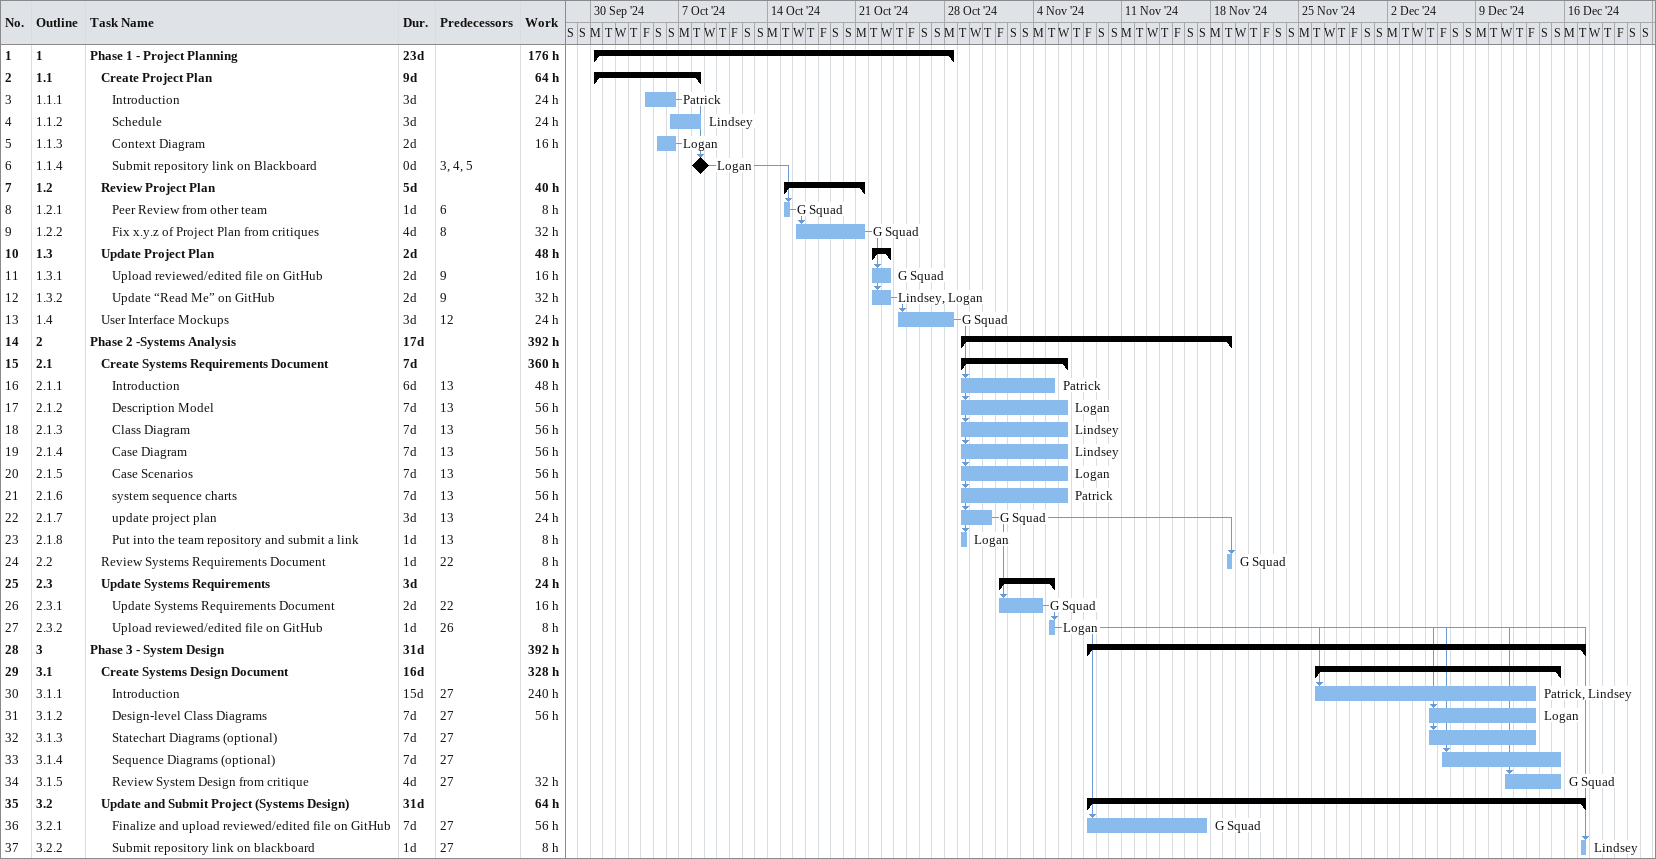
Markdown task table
| ID | WBS | Task | Duration | Start | Finish | Predecessors | Resources | Work (h) |
|---|---|---|---|---|---|---|---|---|
| 1 | 1 | **Phase 1 - Project Planning** | 23d | 2024-09-30 | 2024-10-28 |  |  | 176 |
| 2 | 1.1 | **Create Project Plan** | 9d | 2024-09-30 | 2024-10-08 |  |  | 64 |
| 3 | 1.1.1 | Introduction | 3d | 2024-10-04 | 2024-10-06 |  | Patrick | 24 |
| 4 | 1.1.2 | Schedule | 3d | 2024-10-06 | 2024-10-08 |  | Lindsey | 24 |
| 5 | 1.1.3 | Context Diagram | 2d | 2024-10-05 | 2024-10-06 |  | Logan | 16 |
| 6 | 1.1.4 | Submit repository link on Blackboard | 0d | 2024-10-08 | 2024-10-08 | 3, 4, 5 | Logan |  |
| 7 | 1.2 | **Review Project Plan** | 5d | 2024-10-15 | 2024-10-21 |  |  | 40 |
| 8 | 1.2.1 | Peer Review from other team | 1d | 2024-10-15 | 2024-10-15 | 6 | G Squad | 8 |
| 9 | 1.2.2 | Fix x.y.z of Project Plan from critiques | 4d | 2024-10-16 | 2024-10-21 | 8 | G Squad | 32 |
| 10 | 1.3 | **Update Project Plan** | 2d | 2024-10-22 | 2024-10-23 |  |  | 48 |
| 11 | 1.3.1 | Upload reviewed/edited file on GitHub | 2d | 2024-10-22 | 2024-10-23 | 9 | G Squad | 16 |
| 12 | 1.3.2 | Update “Read Me” on GitHub | 2d | 2024-10-22 | 2024-10-23 | 9 | Lindsey, Logan | 32 |
| 13 | 1.4 | User Interface Mockups | 3d | 2024-10-24 | 2024-10-28 | 12 | G Squad | 24 |
| 14 | 2 | **Phase 2 -Systems Analysis** | 17d | 2024-10-29 | 2024-11-19 |  |  | 392 |
| 15 | 2.1 | **Create Systems Requirements Document** | 7d | 2024-10-29 | 2024-11-06 |  |  | 360 |
| 16 | 2.1.1 | Introduction | 6d | 2024-10-29 | 2024-11-05 | 13 | Patrick | 48 |
| 17 | 2.1.2 | Description Model | 7d | 2024-10-29 | 2024-11-06 | 13 | Logan | 56 |
| 18 | 2.1.3 | Class Diagram | 7d | 2024-10-29 | 2024-11-06 | 13 | Lindsey | 56 |
| 19 | 2.1.4 | Case Diagram | 7d | 2024-10-29 | 2024-11-06 | 13 | Lindsey | 56 |
| 20 | 2.1.5 | Case Scenarios | 7d | 2024-10-29 | 2024-11-06 | 13 | Logan | 56 |
| 21 | 2.1.6 | system sequence charts | 7d | 2024-10-29 | 2024-11-06 | 13 | Patrick | 56 |
| 22 | 2.1.7 | update project plan | 3d | 2024-10-29 | 2024-10-31 | 13 | G Squad | 24 |
| 23 | 2.1.8 | Put into the team repository and submit a link | 1d | 2024-10-29 | 2024-10-29 | 13 | Logan | 8 |
| 24 | 2.2 | Review Systems Requirements Document | 1d | 2024-11-19 | 2024-11-19 | 22 | G Squad | 8 |
| 25 | 2.3 | **Update Systems Requirements** | 3d | 2024-11-01 | 2024-11-05 |  |  | 24 |
| 26 | 2.3.1 | Update Systems Requirements Document | 2d | 2024-11-01 | 2024-11-04 | 22 | G Squad | 16 |
| 27 | 2.3.2 | Upload reviewed/edited file on GitHub | 1d | 2024-11-05 | 2024-11-05 | 26 | Logan | 8 |
| 28 | 3 | **Phase 3 - System Design** | 31d | 2024-11-08 | 2024-12-17 |  |  | 392 |
| 29 | 3.1 | **Create Systems Design Document** | 16d | 2024-11-26 | 2024-12-15 |  |  | 328 |
| 30 | 3.1.1 | Introduction | 15d | 2024-11-26 | 2024-12-13 | 27 | Patrick, Lindsey | 240 |
| 31 | 3.1.2 | Design-level Class Diagrams | 7d | 2024-12-05 | 2024-12-13 | 27 | Logan | 56 |
| 32 | 3.1.3 | Statechart Diagrams (optional) | 7d | 2024-12-05 | 2024-12-13 | 27 |  |  |
| 33 | 3.1.4 | Sequence Diagrams (optional) | 7d | 2024-12-06 | 2024-12-15 | 27 |  |  |
| 34 | 3.1.5 | Review System Design from critique | 4d | 2024-12-11 | 2024-12-15 | 27 | G Squad | 32 |
| 35 | 3.2 | **Update and Submit Project (Systems Design)** | 31d | 2024-11-08 | 2024-12-17 |  |  | 64 |
| 36 | 3.2.1 | Finalize and upload reviewed/edited file on GitHub | 7d | 2024-11-08 | 2024-11-17 | 27 | G Squad | 56 |
| 37 | 3.2.2 | Submit repository link on blackboard | 1d | 2024-12-17 | 2024-12-17 | 27 | Lindsey | 8 |
